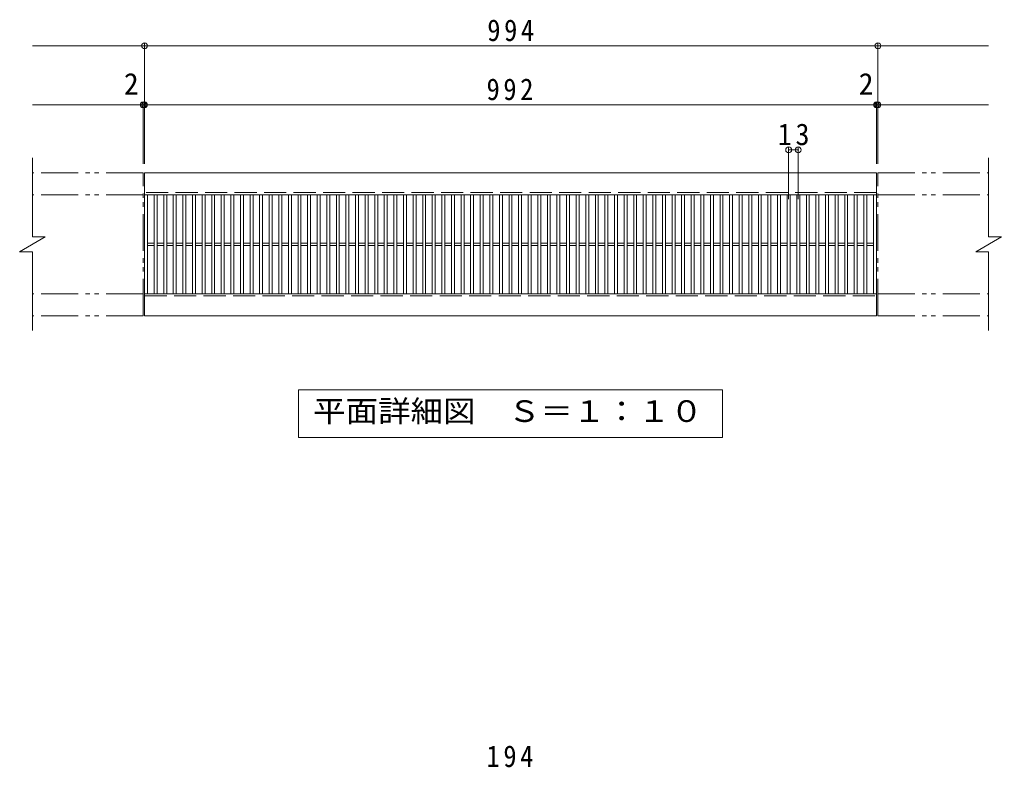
# Model space of a CAD drawing. Units: millimetres at full size, sheet at 1:10, with parts at other scales. Extents: x -1488 to 1858, y -1362 to 1167.
# Drawn here: x -1488 to -157, y 154 to 1167 of the extents above; entities that cross this region are included whole.
import ezdxf
from ezdxf.enums import TextEntityAlignment as Align

# ---------------------------------------------------------------- set-up
doc = ezdxf.new("R2010")
doc.units = ezdxf.units.MM
doc.header["$LTSCALE"] = 10
doc.header["$PDMODE"] = 32
doc.header["$PDSIZE"] = 8
doc.linetypes.add('DASHED3', pattern=[4, 3, -1])
doc.linetypes.add('DOUBLE_CHAIN1', pattern=[8.8, 5, -1, 0.6, -0.6, 0.6, -1])
for name, color, linetype, lineweight in [('A-0', 7, 'Continuous', 9), ('C-1', 2, 'Continuous', 9), ('C-2', 3, 'Continuous', 9), ('C-4', 7, 'Continuous', 9), ('C-5', 7, 'Continuous', 9)]:
    doc.layers.add(name, color=color, linetype=linetype, lineweight=lineweight)
doc.styles.add('ＭＳ ゴシック', font='')
doc.styles.get('ＭＳ ゴシック').set_extended_font_data('MS Gothic')

msp = doc.modelspace()

# ---------------------------------------------------------------- linework, layer by layer
at = {"layer": 'C-1', "linetype": 'DOUBLE_CHAIN1'}
for p, q in [((-1320.67, 959.87), (-1470.67, 959.87)), ((-1320.67, 765.87), (-1320.67, 959.87)), ((-324.67, 959.87), (-174.67, 959.87)), ((-324.67, 765.87), (-324.67, 959.87)), ((-1320.67, 929.87), (-1470.67, 929.87)), ((-324.67, 929.87), (-174.67, 929.87)), ((-1320.67, 795.87), (-1470.67, 795.87)), ((-324.67, 795.87), (-174.67, 795.87)), ((-1320.67, 765.87), (-1470.67, 765.87)), ((-324.67, 765.87), (-174.67, 765.87))]:
    msp.add_line(p, q, dxfattribs=at)
at = {"layer": 'C-1'}
for p, q in [((-326.67, 959.87), (-1318.67, 959.87)), ((-1318.67, 929.87), (-1318.67, 959.87)), ((-326.67, 959.87), (-326.67, 929.87)), ((-326.67, 929.87), (-1318.67, 929.87)), ((-1487.99, 852.87), (-1453.35, 872.87)), ((-191.99, 852.87), (-157.35, 872.87)), ((-1318.67, 795.87), (-326.67, 795.87)), ((-1318.67, 765.87), (-1318.67, 795.87)), ((-326.67, 795.87), (-326.67, 765.87)), ((-1318.67, 765.87), (-326.67, 765.87))]:
    msp.add_line(p, q, dxfattribs=at)
at = {"layer": 'C-1', "linetype": 'DASHED3'}
for p, q in [((-326.67, 932.87), (-1318.67, 932.87)), ((-1318.67, 792.87), (-326.67, 792.87))]:
    msp.add_line(p, q, dxfattribs=at)
at = {"layer": 'C-1'}
for points in [[(-1470.67, 979.87), (-1470.67, 872.87), (-1453.35, 872.87)], [(-174.67, 979.87), (-174.67, 872.87), (-157.35, 872.87)], [(-1487.99, 852.87), (-1470.67, 852.87), (-1470.67, 745.87)], [(-191.99, 852.87), (-174.67, 852.87), (-174.67, 745.87)]]:
    msp.add_lwpolyline(points, dxfattribs=at)
at = {"layer": 'C-2'}
for p, q in [((-1318.67, 929.87), (-1318.67, 795.87)), ((-1314.67, 929.87), (-1314.67, 795.87)), ((-1305.67, 929.87), (-1305.67, 795.87)), ((-1301.67, 929.87), (-1301.67, 795.87)), ((-1292.67, 929.87), (-1292.67, 795.87)), ((-1288.67, 929.87), (-1288.67, 795.87)), ((-1279.67, 929.87), (-1279.67, 795.87)), ((-1275.67, 929.87), (-1275.67, 795.87)), ((-1266.67, 929.87), (-1266.67, 795.87)), ((-1262.67, 929.87), (-1262.67, 795.87)), ((-1253.67, 929.87), (-1253.67, 795.87)), ((-1249.67, 929.87), (-1249.67, 795.87)), ((-1240.67, 929.87), (-1240.67, 795.87)), ((-1236.67, 929.87), (-1236.67, 795.87)), ((-1227.67, 929.87), (-1227.67, 795.87)), ((-1223.67, 929.87), (-1223.67, 795.87)), ((-1214.67, 929.87), (-1214.67, 795.87)), ((-1210.67, 929.87), (-1210.67, 795.87)), ((-1201.67, 929.87), (-1201.67, 795.87)), ((-1197.67, 929.87), (-1197.67, 795.87)), ((-1188.67, 929.87), (-1188.67, 795.87)), ((-1184.67, 929.87), (-1184.67, 795.87)), ((-1175.67, 929.87), (-1175.67, 795.87)), ((-1171.67, 929.87), (-1171.67, 795.87)), ((-1162.67, 929.87), (-1162.67, 795.87)), ((-1158.67, 929.87), (-1158.67, 795.87)), ((-1149.67, 929.87), (-1149.67, 795.87)), ((-1145.67, 929.87), (-1145.67, 795.87)), ((-1136.67, 929.87), (-1136.67, 795.87)), ((-1132.67, 929.87), (-1132.67, 795.87)), ((-1123.67, 929.87), (-1123.67, 795.87)), ((-1119.67, 929.87), (-1119.67, 795.87)), ((-1110.67, 929.87), (-1110.67, 795.87)), ((-1106.67, 929.87), (-1106.67, 795.87)), ((-1097.67, 929.87), (-1097.67, 795.87)), ((-1093.67, 929.87), (-1093.67, 795.87)), ((-1084.67, 929.87), (-1084.67, 795.87)), ((-1080.67, 929.87), (-1080.67, 795.87)), ((-1071.67, 929.87), (-1071.67, 795.87)), ((-1067.67, 929.87), (-1067.67, 795.87)), ((-1058.67, 929.87), (-1058.67, 795.87)), ((-1054.67, 929.87), (-1054.67, 795.87)), ((-1045.67, 929.87), (-1045.67, 795.87)), ((-1041.67, 929.87), (-1041.67, 795.87)), ((-1032.67, 929.87), (-1032.67, 795.87)), ((-1028.67, 929.87), (-1028.67, 795.87)), ((-1019.67, 929.87), (-1019.67, 795.87)), ((-1015.67, 929.87), (-1015.67, 795.87)), ((-1006.67, 929.87), (-1006.67, 795.87)), ((-1002.67, 929.87), (-1002.67, 795.87)), ((-993.68, 929.87), (-993.68, 795.87)), ((-989.68, 929.87), (-989.68, 795.87)), ((-980.68, 929.87), (-980.68, 795.87)), ((-976.68, 929.87), (-976.68, 795.87)), ((-967.68, 929.87), (-967.68, 795.87)), ((-963.68, 929.87), (-963.68, 795.87)), ((-954.68, 929.87), (-954.68, 795.87)), ((-950.68, 929.87), (-950.68, 795.87)), ((-941.68, 929.87), (-941.68, 795.87)), ((-937.68, 929.87), (-937.68, 795.87)), ((-928.68, 929.87), (-928.68, 795.87)), ((-924.68, 929.87), (-924.68, 795.87)), ((-915.68, 929.87), (-915.68, 795.87)), ((-911.68, 929.87), (-911.68, 795.87)), ((-902.68, 929.87), (-902.68, 795.87)), ((-898.68, 929.87), (-898.68, 795.87)), ((-889.68, 929.87), (-889.68, 795.87)), ((-885.68, 929.87), (-885.68, 795.87)), ((-876.68, 929.87), (-876.68, 795.87)), ((-872.68, 929.87), (-872.68, 795.87)), ((-863.68, 929.87), (-863.68, 795.87)), ((-859.68, 929.87), (-859.68, 795.87)), ((-850.68, 929.87), (-850.68, 795.87)), ((-846.68, 929.87), (-846.68, 795.87)), ((-837.68, 929.87), (-837.68, 795.87)), ((-833.68, 929.87), (-833.68, 795.87)), ((-824.68, 929.87), (-824.68, 795.87)), ((-820.68, 929.87), (-820.68, 795.87)), ((-811.68, 929.87), (-811.68, 795.87)), ((-807.68, 929.87), (-807.68, 795.87)), ((-798.68, 929.87), (-798.68, 795.87)), ((-794.68, 929.87), (-794.68, 795.87)), ((-785.68, 929.87), (-785.68, 795.87)), ((-781.68, 929.87), (-781.68, 795.87)), ((-772.68, 929.87), (-772.68, 795.87)), ((-768.68, 929.87), (-768.68, 795.87)), ((-759.68, 929.87), (-759.68, 795.87)), ((-755.68, 929.87), (-755.68, 795.87)), ((-746.68, 929.87), (-746.68, 795.87)), ((-742.68, 929.87), (-742.68, 795.87)), ((-733.68, 929.87), (-733.68, 795.87)), ((-729.68, 929.87), (-729.68, 795.87)), ((-720.68, 929.87), (-720.68, 795.87)), ((-716.68, 929.87), (-716.68, 795.87)), ((-707.68, 929.87), (-707.68, 795.87)), ((-703.68, 929.87), (-703.68, 795.87)), ((-694.68, 929.87), (-694.68, 795.87)), ((-690.68, 929.87), (-690.68, 795.87)), ((-681.68, 929.87), (-681.68, 795.87)), ((-677.68, 929.87), (-677.68, 795.87)), ((-668.68, 929.87), (-668.68, 795.87)), ((-664.68, 929.87), (-664.68, 795.87)), ((-655.68, 929.87), (-655.68, 795.87)), ((-651.68, 929.87), (-651.68, 795.87)), ((-642.68, 929.87), (-642.68, 795.87)), ((-638.68, 929.87), (-638.68, 795.87)), ((-629.68, 929.87), (-629.68, 795.87)), ((-625.68, 929.87), (-625.68, 795.87)), ((-616.68, 929.87), (-616.68, 795.87)), ((-612.68, 929.87), (-612.68, 795.87)), ((-603.68, 929.87), (-603.68, 795.87)), ((-599.68, 929.87), (-599.68, 795.87)), ((-590.68, 929.87), (-590.68, 795.87)), ((-586.68, 929.87), (-586.68, 795.87)), ((-577.68, 929.87), (-577.68, 795.87)), ((-573.68, 929.87), (-573.68, 795.87)), ((-564.68, 929.87), (-564.68, 795.87)), ((-560.68, 929.87), (-560.68, 795.87)), ((-551.68, 929.87), (-551.68, 795.87)), ((-547.68, 929.87), (-547.68, 795.87)), ((-538.68, 929.87), (-538.68, 795.87)), ((-534.68, 929.87), (-534.68, 795.87)), ((-525.68, 929.87), (-525.68, 795.87)), ((-521.68, 929.87), (-521.68, 795.87)), ((-512.68, 929.87), (-512.68, 795.87)), ((-508.68, 929.87), (-508.68, 795.87)), ((-499.68, 929.87), (-499.68, 795.87)), ((-495.68, 929.87), (-495.68, 795.87)), ((-486.69, 929.87), (-486.69, 795.87)), ((-482.69, 929.87), (-482.69, 795.87)), ((-473.69, 929.87), (-473.69, 795.87)), ((-469.69, 929.87), (-469.69, 795.87)), ((-460.69, 929.87), (-460.69, 795.87)), ((-456.69, 929.87), (-456.69, 795.87)), ((-447.69, 929.87), (-447.69, 795.87)), ((-443.69, 929.87), (-443.69, 795.87)), ((-434.69, 929.87), (-434.69, 795.87)), ((-430.69, 929.87), (-430.69, 795.87)), ((-421.69, 929.87), (-421.69, 795.87)), ((-417.69, 929.87), (-417.69, 795.87)), ((-408.69, 929.87), (-408.69, 795.87)), ((-404.69, 929.87), (-404.69, 795.87)), ((-395.69, 929.87), (-395.69, 795.87)), ((-391.69, 929.87), (-391.69, 795.87)), ((-382.69, 929.87), (-382.69, 795.87)), ((-378.69, 929.87), (-378.69, 795.87)), ((-369.69, 929.87), (-369.69, 795.87)), ((-365.69, 929.87), (-365.69, 795.87)), ((-356.69, 929.87), (-356.69, 795.87)), ((-352.69, 929.87), (-352.69, 795.87)), ((-343.69, 929.87), (-343.69, 795.87)), ((-339.69, 929.87), (-339.69, 795.87)), ((-330.67, 929.87), (-330.67, 795.87)), ((-326.67, 929.87), (-326.67, 795.87)), ((-1314.67, 864.37), (-1305.67, 864.37)), ((-1314.67, 861.37), (-1305.67, 861.37)), ((-1301.67, 864.37), (-1292.67, 864.37)), ((-1301.67, 861.37), (-1292.67, 861.37)), ((-1288.67, 864.37), (-1279.67, 864.37)), ((-1288.67, 861.37), (-1279.67, 861.37)), ((-1275.67, 864.37), (-1266.67, 864.37)), ((-1275.67, 861.37), (-1266.67, 861.37)), ((-1262.67, 864.37), (-1253.67, 864.37)), ((-1262.67, 861.37), (-1253.67, 861.37)), ((-1249.67, 864.37), (-1240.67, 864.37)), ((-1249.67, 861.37), (-1240.67, 861.37)), ((-1236.67, 864.37), (-1227.67, 864.37)), ((-1236.67, 861.37), (-1227.67, 861.37)), ((-1223.67, 864.37), (-1214.67, 864.37)), ((-1223.67, 861.37), (-1214.67, 861.37)), ((-1210.67, 864.37), (-1201.67, 864.37)), ((-1210.67, 861.37), (-1201.67, 861.37)), ((-1197.67, 864.37), (-1188.67, 864.37)), ((-1197.67, 861.37), (-1188.67, 861.37)), ((-1184.67, 864.37), (-1175.67, 864.37)), ((-1184.67, 861.37), (-1175.67, 861.37)), ((-1171.67, 864.37), (-1162.67, 864.37)), ((-1171.67, 861.37), (-1162.67, 861.37)), ((-1158.67, 864.37), (-1149.67, 864.37)), ((-1158.67, 861.37), (-1149.67, 861.37)), ((-1145.67, 864.37), (-1136.67, 864.37)), ((-1145.67, 861.37), (-1136.67, 861.37)), ((-1132.67, 864.37), (-1123.67, 864.37)), ((-1132.67, 861.37), (-1123.67, 861.37)), ((-1119.67, 864.37), (-1110.67, 864.37)), ((-1119.67, 861.37), (-1110.67, 861.37)), ((-1106.67, 864.37), (-1097.67, 864.37)), ((-1106.67, 861.37), (-1097.67, 861.37)), ((-1093.67, 864.37), (-1084.67, 864.37)), ((-1093.67, 861.37), (-1084.67, 861.37)), ((-1080.67, 864.37), (-1071.67, 864.37)), ((-1080.67, 861.37), (-1071.67, 861.37)), ((-1067.67, 864.37), (-1058.67, 864.37)), ((-1067.67, 861.37), (-1058.67, 861.37)), ((-1054.67, 864.37), (-1045.67, 864.37)), ((-1054.67, 861.37), (-1045.67, 861.37)), ((-1041.67, 864.37), (-1032.67, 864.37)), ((-1041.67, 861.37), (-1032.67, 861.37)), ((-1028.67, 864.37), (-1019.67, 864.37)), ((-1028.67, 861.37), (-1019.67, 861.37)), ((-1015.67, 864.37), (-1006.67, 864.37)), ((-1015.67, 861.37), (-1006.67, 861.37)), ((-1002.67, 864.37), (-993.68, 864.37)), ((-1002.67, 861.37), (-993.68, 861.37)), ((-989.68, 864.37), (-980.68, 864.37)), ((-989.68, 861.37), (-980.68, 861.37)), ((-976.68, 864.37), (-967.68, 864.37)), ((-976.68, 861.37), (-967.68, 861.37)), ((-963.68, 864.37), (-954.68, 864.37)), ((-963.68, 861.37), (-954.68, 861.37)), ((-950.68, 864.37), (-941.68, 864.37)), ((-950.68, 861.37), (-941.68, 861.37)), ((-937.68, 864.37), (-928.68, 864.37)), ((-937.68, 861.37), (-928.68, 861.37)), ((-924.68, 864.37), (-915.68, 864.37)), ((-924.68, 861.37), (-915.68, 861.37)), ((-911.68, 864.37), (-902.68, 864.37)), ((-911.68, 861.37), (-902.68, 861.37)), ((-898.68, 864.37), (-889.68, 864.37)), ((-898.68, 861.37), (-889.68, 861.37)), ((-885.68, 864.37), (-876.68, 864.37)), ((-885.68, 861.37), (-876.68, 861.37)), ((-872.68, 864.37), (-863.68, 864.37)), ((-872.68, 861.37), (-863.68, 861.37)), ((-859.68, 864.37), (-850.68, 864.37)), ((-859.68, 861.37), (-850.68, 861.37)), ((-846.68, 864.37), (-837.68, 864.37)), ((-846.68, 861.37), (-837.68, 861.37)), ((-833.68, 864.37), (-824.68, 864.37)), ((-833.68, 861.37), (-824.68, 861.37)), ((-820.68, 864.37), (-811.68, 864.37)), ((-820.68, 861.37), (-811.68, 861.37)), ((-807.68, 864.37), (-798.68, 864.37)), ((-807.68, 861.37), (-798.68, 861.37)), ((-794.68, 864.37), (-785.68, 864.37)), ((-794.68, 861.37), (-785.68, 861.37)), ((-781.68, 864.37), (-772.68, 864.37)), ((-781.68, 861.37), (-772.68, 861.37)), ((-768.68, 864.37), (-759.68, 864.37)), ((-768.68, 861.37), (-759.68, 861.37)), ((-755.68, 864.37), (-746.68, 864.37)), ((-755.68, 861.37), (-746.68, 861.37)), ((-742.68, 864.37), (-733.68, 864.37)), ((-742.68, 861.37), (-733.68, 861.37)), ((-729.68, 864.37), (-720.68, 864.37)), ((-729.68, 861.37), (-720.68, 861.37)), ((-716.68, 864.37), (-707.68, 864.37)), ((-716.68, 861.37), (-707.68, 861.37)), ((-703.68, 864.37), (-694.68, 864.37)), ((-703.68, 861.37), (-694.68, 861.37)), ((-690.68, 864.37), (-681.68, 864.37)), ((-690.68, 861.37), (-681.68, 861.37)), ((-677.68, 864.37), (-668.68, 864.37)), ((-677.68, 861.37), (-668.68, 861.37)), ((-664.68, 864.37), (-655.68, 864.37)), ((-664.68, 861.37), (-655.68, 861.37)), ((-651.68, 864.37), (-642.68, 864.37)), ((-651.68, 861.37), (-642.68, 861.37)), ((-638.68, 864.37), (-629.68, 864.37)), ((-638.68, 861.37), (-629.68, 861.37)), ((-625.68, 864.37), (-616.68, 864.37)), ((-625.68, 861.37), (-616.68, 861.37)), ((-612.68, 864.37), (-603.68, 864.37)), ((-612.68, 861.37), (-603.68, 861.37)), ((-599.68, 864.37), (-590.68, 864.37)), ((-599.68, 861.37), (-590.68, 861.37)), ((-586.68, 864.37), (-577.68, 864.37)), ((-586.68, 861.37), (-577.68, 861.37)), ((-573.68, 864.37), (-564.68, 864.37)), ((-573.68, 861.37), (-564.68, 861.37)), ((-560.68, 864.37), (-551.68, 864.37)), ((-560.68, 861.37), (-551.68, 861.37)), ((-547.68, 864.37), (-538.68, 864.37)), ((-547.68, 861.37), (-538.68, 861.37)), ((-534.68, 864.37), (-525.68, 864.37)), ((-534.68, 861.37), (-525.68, 861.37)), ((-521.68, 864.37), (-512.68, 864.37)), ((-521.68, 861.37), (-512.68, 861.37)), ((-508.68, 864.37), (-499.68, 864.37)), ((-508.68, 861.37), (-499.68, 861.37)), ((-495.68, 864.37), (-486.69, 864.37)), ((-495.68, 861.37), (-486.69, 861.37)), ((-482.69, 864.37), (-473.69, 864.37)), ((-482.69, 861.37), (-473.69, 861.37)), ((-469.69, 864.37), (-460.69, 864.37)), ((-469.69, 861.37), (-460.69, 861.37)), ((-456.69, 864.37), (-447.69, 864.37)), ((-456.69, 861.37), (-447.69, 861.37)), ((-443.69, 864.37), (-434.69, 864.37)), ((-443.69, 861.37), (-434.69, 861.37)), ((-430.69, 864.37), (-421.69, 864.37)), ((-430.69, 861.37), (-421.69, 861.37)), ((-417.69, 864.37), (-408.69, 864.37)), ((-417.69, 861.37), (-408.69, 861.37)), ((-404.69, 864.37), (-395.69, 864.37)), ((-404.69, 861.37), (-395.69, 861.37)), ((-391.69, 864.37), (-382.69, 864.37)), ((-391.69, 861.37), (-382.69, 861.37)), ((-378.69, 864.37), (-369.69, 864.37)), ((-378.69, 861.37), (-369.69, 861.37)), ((-365.69, 864.37), (-356.69, 864.37)), ((-365.69, 861.37), (-356.69, 861.37)), ((-352.69, 864.37), (-343.69, 864.37)), ((-352.69, 861.37), (-343.69, 861.37)), ((-339.67, 864.37), (-330.67, 864.37)), ((-339.67, 861.37), (-330.67, 861.37))]:
    msp.add_line(p, q, dxfattribs=at)
at = {"layer": 'C-4'}
for p, q in [((-1470.67, 1131.87), (-174.67, 1131.87)), ((-1318.67, 971.87), (-1318.67, 1134.87)), ((-324.67, 971.87), (-324.67, 1134.87)), ((-1470.67, 1051.87), (-174.67, 1051.87)), ((-1320.67, 971.87), (-1320.67, 1054.87)), ((-326.67, 971.87), (-326.67, 1054.87)), ((-445.69, 923.87), (-445.69, 993.84)), ((-445.69, 990.84), (-432.69, 990.84)), ((-432.69, 923.87), (-432.69, 993.84))]:
    msp.add_line(p, q, dxfattribs=at)
for p in [(-1318.67, 1131.87), (-324.67, 1131.87), (-1320.67, 1051.87), (-1318.67, 1051.87), (-326.67, 1051.87), (-324.67, 1051.87), (-445.69, 990.84), (-432.69, 990.84)]:
    msp.add_point(p, dxfattribs=at)
at = {"layer": 'C-5'}
msp.add_lwpolyline([(-1110.17, 600.87), (-1110.17, 665.87), (-535.17, 665.87), (-535.17, 600.87)], close=True, dxfattribs=at)

# ---------------------------------------------------------------- texts
at = {"layer": 'A-0', "color": 2, "insert": (-855.17, 154.07), "char_height": 29.33, "attachment_point": 7, "style": 'ＭＳ ゴシック'}
msp.add_mtext('\\T1.27;\\W0.9;194', dxfattribs=at)
at = {"layer": 'C-4', "color": 2, "style": 'ＭＳ ゴシック'}
for p in [(-1346.63, 1056.87), (-350.63, 1056.87)]:
    msp.add_text('2', height=29.33, dxfattribs=at).set_placement(p, align=Align.BOTTOM_LEFT)
at = {"layer": 'C-4', "color": 2, "char_height": 29.33, "attachment_point": 7, "style": 'ＭＳ ゴシック'}
for s, insert in [('\\T1.27;\\W0.9;994', (-854.17, 1137.87)), ('\\T1.27;\\W0.9;992', (-855.17, 1057.87)), ('\\T1.27;\\W0.95;13', (-460.44, 996.84))]:
    msp.add_mtext(s, dxfattribs=dict(at, insert=insert))
at = {"layer": 'C-5', "color": 2, "style": 'ＭＳ ゴシック', "width": 1.1}
msp.add_text('平面詳細図\u3000Ｓ＝１：１０', height=29.33, dxfattribs=at).set_placement((-1090.17, 613.37), align=Align.BOTTOM_LEFT)

doc.saveas('drawing.dxf')
